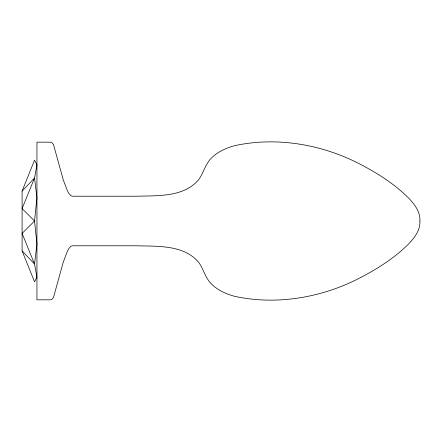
<?xml version="1.0" encoding="UTF-8"?>
<svg xmlns="http://www.w3.org/2000/svg" width="442" height="442" viewBox="0 0 442 442"><rect width="100%" height="100%" fill="white"/><g stroke="black" fill="none" stroke-linecap="round" stroke-linejoin="round"><path stroke-width="0.66" d="M22.1 191.066L34.531 160.181L36.951 164.811L34.531 177.993L22.1 208.602L34.531 221L36.951 244.277L34.531 264.007L36.951 277.189L34.531 281.819L22.1 250.934L22.1 191.066L34.531 177.993L36.951 197.723L34.531 221L22.1 233.398L34.531 264.007L22.1 250.934M419.9 221C420.48 230.094 414.502 237.84 408.513 244.023C394.7 257.863 377.998 268.449 360.76 277.488C322.461 297.554 276.924 305.588 234.459 296.284C225.89 293.831 217.298 290.134 211.066 283.56C205.442 277.88 203.679 269.791 199.359 263.272C184.883 244.531 157.656 246.443 136.517 245.78L72.698 245.78L70.836 246.244L68.637 248.868L67.394 251.249L63.283 262.051L53.504 297.422L52.084 299.157L50.493 299.809L36.951 299.836L36.951 142.158L50.493 142.191L52.084 142.843L53.504 144.578L63.283 179.949L67.394 190.751L68.637 193.132L70.836 195.756L72.698 196.22L136.517 196.22C157.656 195.557 184.883 197.469 199.359 178.728C203.972 171.579 205.939 162.65 212.613 156.899C218.718 151.269 226.564 147.976 234.459 145.716C276.924 136.412 322.461 144.446 360.76 164.512C377.998 173.551 394.7 184.137 408.513 197.977C414.48 204.171 420.502 211.889 419.9 221"/></g></svg>
